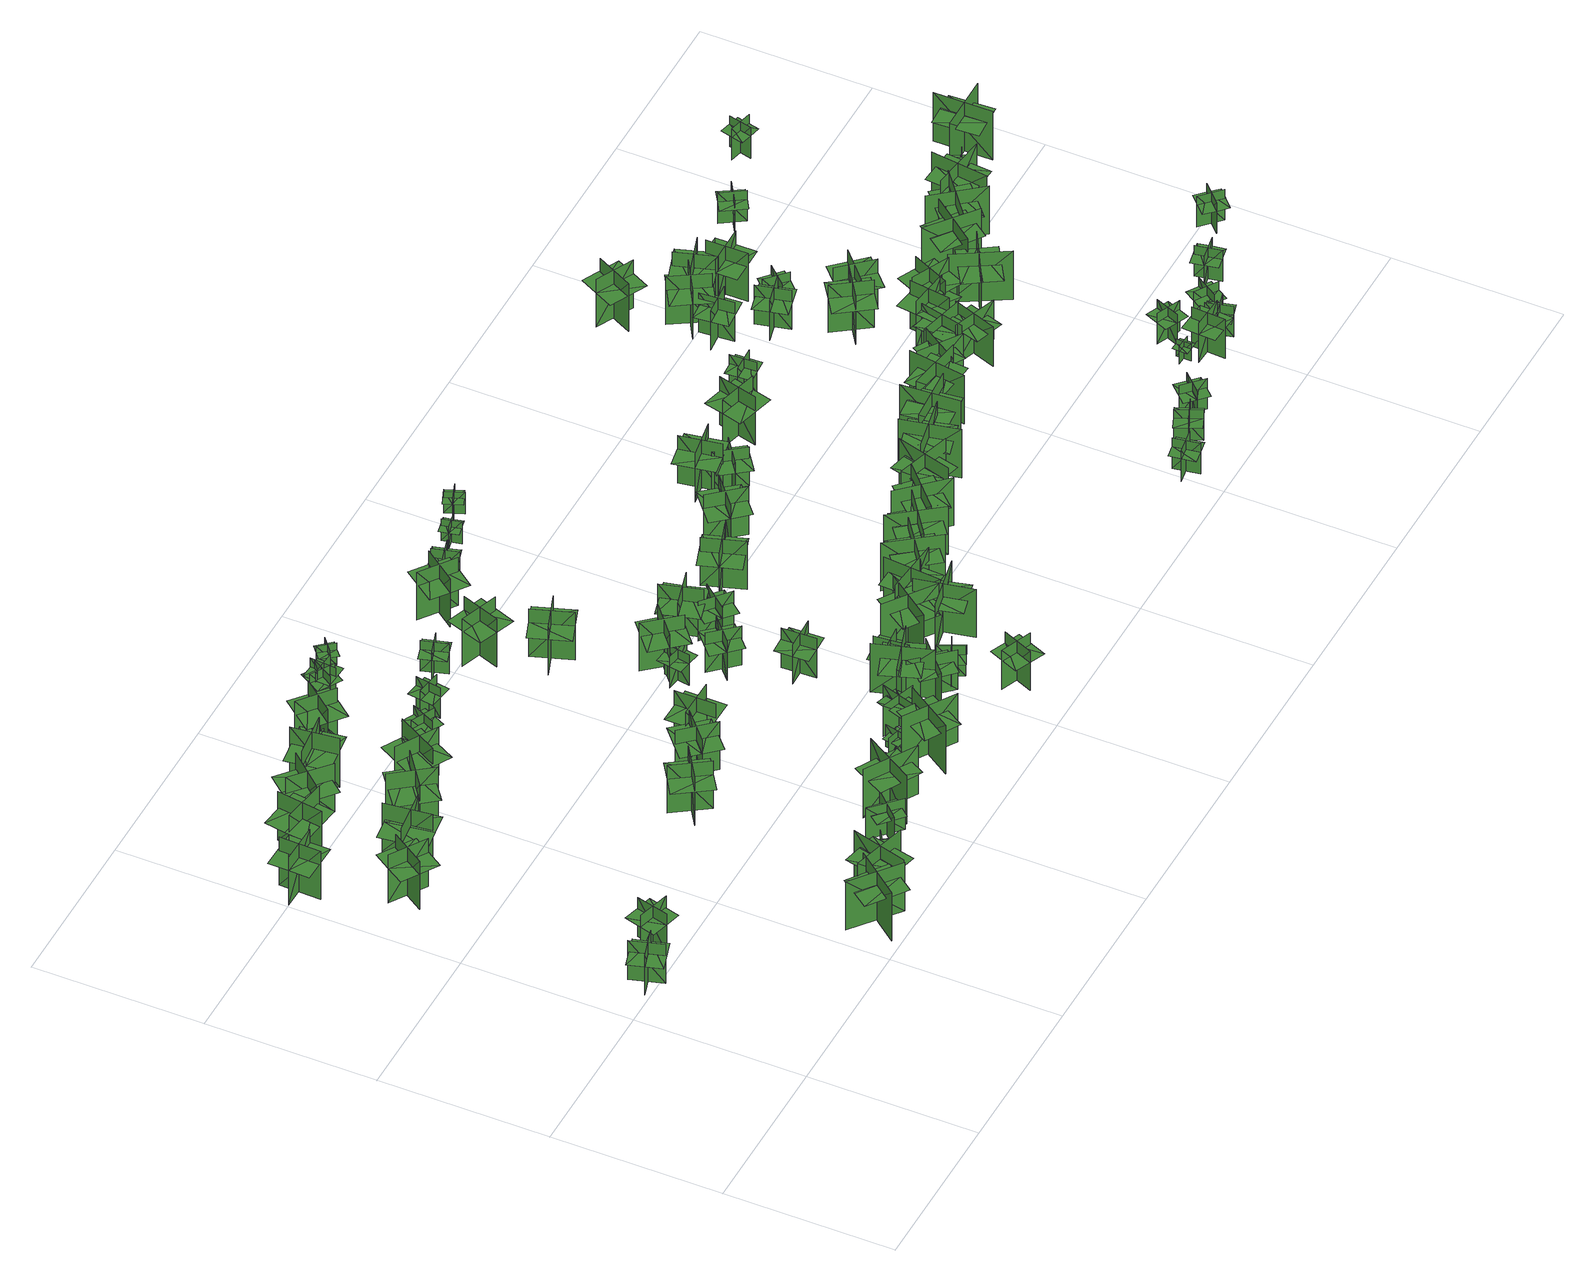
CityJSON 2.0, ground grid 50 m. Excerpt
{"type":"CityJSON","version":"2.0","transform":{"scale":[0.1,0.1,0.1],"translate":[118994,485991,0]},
"CityObjects":{
"tree1":{"type":"SolitaryVegetationObject","geometry":[{"type":"MultiSurface","lod":"1","boundaries":[[[0,1,2]],[[0,2,3]],[[4,5,6]],[[4,6,7]],[[8,9,10]],[[8,10,11]],[[8,11,12]],[[8,12,13]]]}]},
"tree2":{"type":"SolitaryVegetationObject","geometry":[{"type":"MultiSurface","lod":"1","boundaries":[[[14,15,16]],[[14,16,17]],[[18,19,20]],[[18,20,21]],[[22,23,24]],[[22,24,25]],[[22,25,26]],[[22,26,27]]]}]},
"tree3":{"type":"SolitaryVegetationObject","geometry":[{"type":"MultiSurface","lod":"1","boundaries":[[[28,29,30]],[[28,30,31]],[[32,33,34]],[[32,34,35]],[[36,37,38]],[[36,38,39]],[[36,39,40]],[[36,40,41]]]}]},
"tree4":{"type":"SolitaryVegetationObject","geometry":[{"type":"MultiSurface","lod":"1","boundaries":[[[42,43,44]],[[42,44,45]],[[46,47,48]],[[46,48,49]],[[50,51,52]],[[50,52,53]],[[50,53,54]],[[50,54,55]]]}]},
"tree5":{"type":"SolitaryVegetationObject","geometry":[{"type":"MultiSurface","lod":"1","boundaries":[[[56,57,58]],[[56,58,59]],[[60,61,62]],[[60,62,63]],[[64,65,66]],[[64,66,67]],[[64,67,68]],[[64,68,69]]]}]},
"tree6":{"type":"SolitaryVegetationObject","geometry":[{"type":"MultiSurface","lod":"1","boundaries":[[[70,71,72]],[[70,72,73]],[[74,75,76]],[[74,76,77]],[[78,79,80]],[[78,80,81]],[[78,81,82]],[[78,82,83]]]}]},
"tree7":{"type":"SolitaryVegetationObject","geometry":[{"type":"MultiSurface","lod":"1","boundaries":[[[84,85,86]],[[84,86,87]],[[88,89,90]],[[88,90,91]],[[92,93,94]],[[92,94,95]],[[92,95,96]],[[92,96,97]]]}]},
"tree8":{"type":"SolitaryVegetationObject","geometry":[{"type":"MultiSurface","lod":"1","boundaries":[[[98,99,100]],[[98,100,101]],[[102,103,104]],[[102,104,105]],[[106,107,108]],[[106,108,109]],[[106,109,110]],[[106,110,111]]]}]},
"tree9":{"type":"SolitaryVegetationObject","geometry":[{"type":"MultiSurface","lod":"1","boundaries":[[[112,113,114]],[[112,114,115]],[[116,117,118]],[[116,118,119]],[[120,121,122]],[[120,122,123]],[[120,123,124]],[[120,124,125]]]}]},
"tree10":{"type":"SolitaryVegetationObject","geometry":[{"type":"MultiSurface","lod":"1","boundaries":[[[126,127,128]],[[126,128,129]],[[130,131,132]],[[130,132,133]],[[134,135,136]],[[134,136,137]],[[134,137,138]],[[134,138,139]]]}]},
"tree11":{"type":"SolitaryVegetationObject","geometry":[{"type":"MultiSurface","lod":"1","boundaries":[[[140,141,142]],[[140,142,143]],[[144,145,146]],[[144,146,147]],[[148,149,150]],[[148,150,151]],[[148,151,152]],[[148,152,153]]]}]},
"tree12":{"type":"SolitaryVegetationObject","geometry":[{"type":"MultiSurface","lod":"1","boundaries":[[[154,155,156]],[[154,156,157]],[[158,159,160]],[[158,160,161]],[[162,163,164]],[[162,164,165]],[[162,165,166]],[[162,166,167]]]}]},
"tree13":{"type":"SolitaryVegetationObject","geometry":[{"type":"MultiSurface","lod":"1","boundaries":[[[168,169,170]],[[168,170,171]],[[172,173,174]],[[172,174,175]],[[176,177,178]],[[176,178,179]],[[176,179,180]],[[176,180,181]]]}]},
"tree14":{"type":"SolitaryVegetationObject","geometry":[{"type":"MultiSurface","lod":"1","boundaries":[[[182,183,184]],[[182,184,185]],[[186,187,188]],[[186,188,189]],[[190,191,192]],[[190,192,193]],[[190,193,194]],[[190,194,195]]]}]},
"tree15":{"type":"SolitaryVegetationObject","geometry":[{"type":"MultiSurface","lod":"1","boundaries":[[[196,197,198]],[[196,198,199]],[[200,201,202]],[[200,202,203]],[[204,205,206]],[[204,206,207]],[[204,207,208]],[[204,208,209]]]}]},
"tree16":{"type":"SolitaryVegetationObject","geometry":[{"type":"MultiSurface","lod":"1","boundaries":[[[210,211,212]],[[210,212,213]],[[214,215,216]],[[214,216,217]],[[218,219,220]],[[218,220,221]],[[218,221,222]],[[218,222,223]]]}]},
"tree17":{"type":"SolitaryVegetationObject","geometry":[{"type":"MultiSurface","lod":"1","boundaries":[[[224,225,226]],[[224,226,227]],[[228,229,230]],[[228,230,231]],[[232,233,234]],[[232,234,235]],[[232,235,236]],[[232,236,237]]]}]},
"tree18":{"type":"SolitaryVegetationObject","geometry":[{"type":"MultiSurface","lod":"1","boundaries":[[[238,239,240]],[[238,240,241]],[[242,243,244]],[[242,244,245]],[[246,247,248]],[[246,248,249]],[[246,249,250]],[[246,250,251]]]}]},
"tree19":{"type":"SolitaryVegetationObject","geometry":[{"type":"MultiSurface","lod":"1","boundaries":[[[252,253,254]],[[252,254,255]],[[256,257,258]],[[256,258,259]],[[260,261,262]],[[260,262,263]],[[260,263,264]],[[260,264,265]]]}]},
"tree20":{"type":"SolitaryVegetationObject","geometry":[{"type":"MultiSurface","lod":"1","boundaries":[[[266,267,268]],[[266,268,269]],[[270,271,272]],[[270,272,273]],[[274,275,276]],[[274,276,277]],[[274,277,278]],[[274,278,279]]]}]},
"tree21":{"type":"SolitaryVegetationObject","geometry":[{"type":"MultiSurface","lod":"1","boundaries":[[[280,281,282]],[[280,282,283]],[[284,285,286]],[[284,286,287]],[[288,289,290]],[[288,290,291]],[[288,291,292]],[[288,292,293]]]}]},
"tree22":{"type":"SolitaryVegetationObject","geometry":[{"type":"MultiSurface","lod":"1","boundaries":[[[294,295,296]],[[294,296,297]],[[298,299,300]],[[298,300,301]],[[302,303,304]],[[302,304,305]],[[302,305,306]],[[302,306,307]]]}]},
"tree23":{"type":"SolitaryVegetationObject","geometry":[{"type":"MultiSurface","lod":"1","boundaries":[[[308,309,310]],[[308,310,311]],[[312,313,314]],[[312,314,315]],[[316,317,318]],[[316,318,319]],[[316,319,320]],[[316,320,321]]]}]},
"tree24":{"type":"SolitaryVegetationObject","geometry":[{"type":"MultiSurface","lod":"1","boundaries":[[[322,323,324]],[[322,324,325]],[[326,327,328]],[[326,328,329]],[[330,331,332]],[[330,332,333]],[[330,333,334]],[[330,334,335]]]}]},
"tree25":{"type":"SolitaryVegetationObject","geometry":[{"type":"MultiSurface","lod":"1","boundaries":[[[336,337,338]],[[336,338,339]],[[340,341,342]],[[340,342,343]],[[344,345,346]],[[344,346,347]],[[344,347,348]],[[344,348,349]]]}]},
"tree26":{"type":"SolitaryVegetationObject","geometry":[{"type":"MultiSurface","lod":"1","boundaries":[[[350,351,352]],[[350,352,353]],[[354,355,356]],[[354,356,357]],[[358,359,360]],[[358,360,361]],[[358,361,362]],[[358,362,363]]]}]},
"tree27":{"type":"SolitaryVegetationObject","geometry":[{"type":"MultiSurface","lod":"1","boundaries":[[[364,365,366]],[[364,366,367]],[[368,369,370]],[[368,370,371]],[[372,373,374]],[[372,374,375]],[[372,375,376]],[[372,376,377]]]}]},
"tree28":{"type":"SolitaryVegetationObject","geometry":[{"type":"MultiSurface","lod":"1","boundaries":[[[378,379,380]],[[378,380,381]],[[382,383,384]],[[382,384,385]],[[386,387,388]],[[386,388,389]],[[386,389,390]],[[386,390,391]]]}]},
"tree29":{"type":"SolitaryVegetationObject","geometry":[{"type":"MultiSurface","lod":"1","boundaries":[[[392,393,394]],[[392,394,395]],[[396,397,398]],[[396,398,399]],[[400,401,402]],[[400,402,403]],[[400,403,404]],[[400,404,405]]]}]},
"tree30":{"type":"SolitaryVegetationObject","geometry":[{"type":"MultiSurface","lod":"1","boundaries":[[[406,407,408]],[[406,408,409]],[[410,411,412]],[[410,412,413]],[[414,415,416]],[[414,416,417]],[[414,417,418]],[[414,418,419]]]}]},
"tree31":{"type":"SolitaryVegetationObject","geometry":[{"type":"MultiSurface","lod":"1","boundaries":[[[420,421,422]],[[420,422,423]],[[424,425,426]],[[424,426,427]],[[428,429,430]],[[428,430,431]],[[428,431,432]],[[428,432,433]]]}]},
"tree32":{"type":"SolitaryVegetationObject","geometry":[{"type":"MultiSurface","lod":"1","boundaries":[[[434,435,436]],[[434,436,437]],[[438,439,440]],[[438,440,441]],[[442,443,444]],[[442,444,445]],[[442,445,446]],[[442,446,447]]]}]},
"tree33":{"type":"SolitaryVegetationObject","geometry":[{"type":"MultiSurface","lod":"1","boundaries":[[[448,449,450]],[[448,450,451]],[[452,453,454]],[[452,454,455]],[[456,457,458]],[[456,458,459]],[[456,459,460]],[[456,460,461]]]}]},
"tree34":{"type":"SolitaryVegetationObject","geometry":[{"type":"MultiSurface","lod":"1","boundaries":[[[462,463,464]],[[462,464,465]],[[466,467,468]],[[466,468,469]],[[470,471,472]],[[470,472,473]],[[470,473,474]],[[470,474,475]]]}]},
"tree35":{"type":"SolitaryVegetationObject","geometry":[{"type":"MultiSurface","lod":"1","boundaries":[[[476,477,478]],[[476,478,479]],[[480,481,482]],[[480,482,483]],[[484,485,486]],[[484,486,487]],[[484,487,488]],[[484,488,489]]]}]},
"tree36":{"type":"SolitaryVegetationObject","geometry":[{"type":"MultiSurface","lod":"1","boundaries":[[[490,491,492]],[[490,492,493]],[[494,495,496]],[[494,496,497]],[[498,499,500]],[[498,500,501]],[[498,501,502]],[[498,502,503]]]}]},
"tree37":{"type":"SolitaryVegetationObject","geometry":[{"type":"MultiSurface","lod":"1","boundaries":[[[504,505,506]],[[504,506,507]],[[508,509,510]],[[508,510,511]],[[512,513,514]],[[512,514,515]],[[512,515,516]],[[512,516,517]]]}]},
"tree38":{"type":"SolitaryVegetationObject","geometry":[{"type":"MultiSurface","lod":"1","boundaries":[[[518,519,520]],[[518,520,521]],[[522,523,524]],[[522,524,525]],[[526,527,528]],[[526,528,529]],[[526,529,530]],[[526,530,531]]]}]},
"tree39":{"type":"SolitaryVegetationObject","geometry":[{"type":"MultiSurface","lod":"1","boundaries":[[[532,533,534]],[[532,534,535]],[[536,537,538]],[[536,538,539]],[[540,541,542]],[[540,542,543]],[[540,543,544]],[[540,544,545]]]}]},
"tree40":{"type":"SolitaryVegetationObject","geometry":[{"type":"MultiSurface","lod":"1","boundaries":[[[546,547,548]],[[546,548,549]],[[550,551,552]],[[550,552,553]],[[554,555,556]],[[554,556,557]],[[554,557,558]],[[554,558,559]]]}]},
"tree41":{"type":"SolitaryVegetationObject","geometry":[{"type":"MultiSurface","lod":"1","boundaries":[[[560,561,562]],[[560,562,563]],[[564,565,566]],[[564,566,567]],[[568,569,570]],[[568,570,571]],[[568,571,572]],[[568,572,573]]]}]},
"tree42":{"type":"SolitaryVegetationObject","geometry":[{"type":"MultiSurface","lod":"1","boundaries":[[[574,575,576]],[[574,576,577]],[[578,579,580]],[[578,580,581]],[[582,583,584]],[[582,584,585]],[[582,585,586]],[[582,586,587]]]}]},
"tree43":{"type":"SolitaryVegetationObject","geometry":[{"type":"MultiSurface","lod":"1","boundaries":[[[588,589,590]],[[588,590,591]],[[592,593,594]],[[592,594,595]],[[596,597,598]],[[596,598,599]],[[596,599,600]],[[596,600,601]]]}]},
"tree44":{"type":"SolitaryVegetationObject","geometry":[{"type":"MultiSurface","lod":"1","boundaries":[[[602,603,604]],[[602,604,605]],[[606,607,608]],[[606,608,609]],[[610,611,612]],[[610,612,613]],[[610,613,614]],[[610,614,615]]]}]},
"tree45":{"type":"SolitaryVegetationObject","geometry":[{"type":"MultiSurface","lod":"1","boundaries":[[[616,617,618]],[[616,618,619]],[[620,621,622]],[[620,622,623]],[[624,625,626]],[[624,626,627]],[[624,627,628]],[[624,628,629]]]}]},
"tree46":{"type":"SolitaryVegetationObject","geometry":[{"type":"MultiSurface","lod":"1","boundaries":[[[630,631,632]],[[630,632,633]],[[634,635,636]],[[634,636,637]],[[638,639,640]],[[638,640,641]],[[638,641,642]],[[638,642,643]]]}]},
"tree47":{"type":"SolitaryVegetationObject","geometry":[{"type":"MultiSurface","lod":"1","boundaries":[[[644,645,646]],[[644,646,647]],[[648,649,650]],[[648,650,651]],[[652,653,654]],[[652,654,655]],[[652,655,656]],[[652,656,657]]]}]},
"tree48":{"type":"SolitaryVegetationObject","geometry":[{"type":"MultiSurface","lod":"1","boundaries":[[[658,659,660]],[[658,660,661]],[[662,663,664]],[[662,664,665]],[[666,667,668]],[[666,668,669]],[[666,669,670]],[[666,670,671]]]}]},
"tree49":{"type":"SolitaryVegetationObject","geometry":[{"type":"MultiSurface","lod":"1","boundaries":[[[672,673,674]],[[672,674,675]],[[676,677,678]],[[676,678,679]],[[680,681,682]],[[680,682,683]],[[680,683,684]],[[680,684,685]]]}]},
"tree50":{"type":"SolitaryVegetationObject","geometry":[{"type":"MultiSurface","lod":"1","boundaries":[[[686,687,688]],[[686,688,689]],[[690,691,692]],[[690,692,693]],[[694,695,696]],[[694,696,697]],[[694,697,698]],[[694,698,699]]]}]},
"tree51":{"type":"SolitaryVegetationObject","geometry":[{"type":"MultiSurface","lod":"1","boundaries":[[[700,701,702]],[[700,702,703]],[[704,705,706]],[[704,706,707]],[[708,709,710]],[[708,710,711]],[[708,711,712]],[[708,712,713]]]}]},
"tree52":{"type":"SolitaryVegetationObject","geometry":[{"type":"MultiSurface","lod":"1","boundaries":[[[714,715,716]],[[714,716,717]],[[718,719,720]],[[718,720,721]],[[722,723,724]],[[722,724,725]],[[722,725,726]],[[722,726,727]]]}]},
"tree53":{"type":"SolitaryVegetationObject","geometry":[{"type":"MultiSurface","lod":"1","boundaries":[[[728,729,730]],[[728,730,731]],[[732,733,734]],[[732,734,735]],[[736,737,738]],[[736,738,739]],[[736,739,740]],[[736,740,741]]]}]},
"tree54":{"type":"SolitaryVegetationObject","geometry":[{"type":"MultiSurface","lod":"1","boundaries":[[[742,743,744]],[[742,744,745]],[[746,747,748]],[[746,748,749]],[[750,751,752]],[[750,752,753]],[[750,753,754]],[[750,754,755]]]}]},
"tree55":{"type":"SolitaryVegetationObject","geometry":[{"type":"MultiSurface","lod":"1","boundaries":[[[756,757,758]],[[756,758,759]],[[760,761,762]],[[760,762,763]],[[764,765,766]],[[764,766,767]],[[764,767,768]],[[764,768,769]]]}]},
"tree56":{"type":"SolitaryVegetationObject","geometry":[{"type":"MultiSurface","lod":"1","boundaries":[[[770,771,772]],[[770,772,773]],[[774,775,776]],[[774,776,777]],[[778,779,780]],[[778,780,781]],[[778,781,782]],[[778,782,783]]]}]},
"tree57":{"type":"SolitaryVegetationObject","geometry":[{"type":"MultiSurface","lod":"1","boundaries":[[[784,785,786]],[[784,786,787]],[[788,789,790]],[[788,790,791]],[[792,793,794]],[[792,794,795]],[[792,795,796]],[[792,796,797]]]}]},
"tree58":{"type":"SolitaryVegetationObject","geometry":[{"type":"MultiSurface","lod":"1","boundaries":[[[798,799,800]],[[798,800,801]],[[802,803,804]],[[802,804,805]],[[806,807,808]],[[806,808,809]],[[806,809,810]],[[806,810,811]]]}]},
"tree59":{"type":"SolitaryVegetationObject","geometry":[{"type":"MultiSurface","lod":"1","boundaries":[[[812,813,814]],[[812,814,815]],[[816,817,818]],[[816,818,819]],[[820,821,822]],[[820,822,823]],[[820,823,824]],[[820,824,825]]]}]},
"tree60":{"type":"SolitaryVegetationObject","geometry":[{"type":"MultiSurface","lod":"1","boundaries":[[[826,827,828]],[[826,828,829]],[[830,831,832]],[[830,832,833]],[[834,835,836]],[[834,836,837]],[[834,837,838]],[[834,838,839]]]}]},
"tree61":{"type":"SolitaryVegetationObject","geometry":[{"type":"MultiSurface","lod":"1","boundaries":[[[840,841,842]],[[840,842,843]],[[844,845,846]],[[844,846,847]],[[848,849,850]],[[848,850,851]],[[848,851,852]],[[848,852,853]]]}]},
"tree62":{"type":"SolitaryVegetationObject","geometry":[{"type":"MultiSurface","lod":"1","boundaries":[[[854,855,856]],[[854,856,857]],[[858,859,860]],[[858,860,861]],[[862,863,864]],[[862,864,865]],[[862,865,866]],[[862,866,867]]]}]},
"tree63":{"type":"SolitaryVegetationObject","geometry":[{"type":"MultiSurface","lod":"1","boundaries":[[[868,869,870]],[[868,870,871]],[[872,873,874]],[[872,874,875]],[[876,877,878]],[[876,878,879]],[[876,879,880]],[[876,880,881]]]}]},
"tree64":{"type":"SolitaryVegetationObject","geometry":[{"type":"MultiSurface","lod":"1","boundaries":[[[882,883,884]],[[882,884,885]],[[886,887,888]],[[886,888,889]],[[890,891,892]],[[890,892,893]],[[890,893,894]],[[890,894,895]]]}]},
"tree65":{"type":"SolitaryVegetationObject","geometry":[{"type":"MultiSurface","lod":"1","boundaries":[[[896,897,898]],[[896,898,899]],[[900,901,902]],[[900,902,903]],[[904,905,906]],[[904,906,907]],[[904,907,908]],[[904,908,909]]]}]},
"tree66":{"type":"SolitaryVegetationObject","geometry":[{"type":"MultiSurface","lod":"1","boundaries":[[[910,911,912]],[[910,912,913]],[[914,915,916]],[[914,916,917]],[[918,919,920]],[[918,920,921]],[[918,921,922]],[[918,922,923]]]}]},
"tree67":{"type":"SolitaryVegetationObject","geometry":[{"type":"MultiSurface","lod":"1","boundaries":[[[924,925,926]],[[924,926,927]],[[928,929,930]],[[928,930,931]],[[932,933,934]],[[932,934,935]],[[932,935,936]],[[932,936,937]]]}]},
"tree68":{"type":"SolitaryVegetationObject","geometry":[{"type":"MultiSurface","lod":"1","boundaries":[[[938,939,940]],[[938,940,941]],[[942,943,944]],[[942,944,945]],[[946,947,948]],[[946,948,949]],[[946,949,950]],[[946,950,951]]]}]},
"tree69":{"type":"SolitaryVegetationObject","geometry":[{"type":"MultiSurface","lod":"1","boundaries":[[[952,953,954]],[[952,954,955]],[[956,957,958]],[[956,958,959]],[[960,961,962]],[[960,962,963]],[[960,963,964]],[[960,964,965]]]}]},
"tree70":{"type":"SolitaryVegetationObject","geometry":[{"type":"MultiSurface","lod":"1","boundaries":[[[966,967,968]],[[966,968,969]],[[970,971,972]],[[970,972,973]],[[974,975,976]],[[974,976,977]],[[974,977,978]],[[974,978,979]]]}]},
"tree71":{"type":"SolitaryVegetationObject","geometry":[{"type":"MultiSurface","lod":"1","boundaries":[[[980,981,982]],[[980,982,983]],[[984,985,986]],[[984,986,987]],[[988,989,990]],[[988,990,991]],[[988,991,992]],[[988,992,993]]]}]},
"tree72":{"type":"SolitaryVegetationObject","geometry":[{"type":"MultiSurface","lod":"1","boundaries":[[[994,995,996]],[[994,996,997]],[[998,999,1000]],[[998,1000,1001]],[[1002,1003,1004]],[[1002,1004,1005]],[[1002,1005,1006]],[[1002,1006,1007]]]}]},
"tree73":{"type":"SolitaryVegetationObject","geometry":[{"type":"MultiSurface","lod":"1","boundaries":[[[1008,1009,1010]],[[1008,1010,1011]],[[1012,1013,1014]],[[1012,1014,1015]],[[1016,1017,1018]],[[1016,1018,1019]],[[1016,1019,1020]],[[1016,1020,1021]]]}]},
"tree74":{"type":"SolitaryVegetationObject","geometry":[{"type":"MultiSurface","lod":"1","boundaries":[[[1022,1023,1024]],[[1022,1024,1025]],[[1026,1027,1028]],[[1026,1028,1029]],[[1030,1031,1032]],[[1030,1032,1033]],[[1030,1033,1034]],[[1030,1034,1035]]]}]},
"tree75":{"type":"SolitaryVegetationObject","geometry":[{"type":"MultiSurface","lod":"1","boundaries":[[[1036,1037,1038]],[[1036,1038,1039]],[[1040,1041,1042]],[[1040,1042,1043]],[[1044,1045,1046]],[[1044,1046,1047]],[[1044,1047,1048]],[[1044,1048,1049]]]}]},
"tree76":{"type":"SolitaryVegetationObject","geometry":[{"type":"MultiSurface","lod":"1","boundaries":[[[1050,1051,1052]],[[1050,1052,1053]],[[1054,1055,1056]],[[1054,1056,1057]],[[1058,1059,1060]],[[1058,1060,1061]],[[1058,1061,1062]],[[1058,1062,1063]]]}]},
"tree77":{"type":"SolitaryVegetationObject","geometry":[{"type":"MultiSurface","lod":"1","boundaries":[[[1064,1065,1066]],[[1064,1066,1067]],[[1068,1069,1070]],[[1068,1070,1071]],[[1072,1073,1074]],[[1072,1074,1075]],[[1072,1075,1076]],[[1072,1076,1077]]]}]},
"tree78":{"type":"SolitaryVegetationObject","geometry":[{"type":"MultiSurface","lod":"1","boundaries":[[[1078,1079,1080]],[[1078,1080,1081]],[[1082,1083,1084]],[[1082,1084,1085]],[[1086,1087,1088]],[[1086,1088,1089]],[[1086,1089,1090]],[[1086,1090,1091]]]}]},
"tree79":{"type":"SolitaryVegetationObject","geometry":[{"type":"MultiSurface","lod":"1","boundaries":[[[1092,1093,1094]],[[1092,1094,1095]],[[1096,1097,1098]],[[1096,1098,1099]],[[1100,1101,1102]],[[1100,1102,1103]],[[1100,1103,1104]],[[1100,1104,1105]]]}]},
"tree80":{"type":"SolitaryVegetationObject","geometry":[{"type":"MultiSurface","lod":"1","boundaries":[[[1106,1107,1108]],[[1106,1108,1109]],[[1110,1111,1112]],[[1110,1112,1113]],[[1114,1115,1116]],[[1114,1116,1117]],[[1114,1117,1118]],[[1114,1118,1119]]]}]},
"tree81":{"type":"SolitaryVegetationObject","geometry":[{"type":"MultiSurface","lod":"1","boundaries":[[[1120,1121,1122]],[[1120,1122,1123]],[[1124,1125,1126]],[[1124,1126,1127]],[[1128,1129,1130]],[[1128,1130,1131]],[[1128,1131,1132]],[[1128,1132,1133]]]}]},
"tree82":{"type":"SolitaryVegetationObject","geometry":[{"type":"MultiSurface","lod":"1","boundaries":[[[1134,1135,1136]],[[1134,1136,1137]],[[1138,1139,1140]],[[1138,1140,1141]],[[1142,1143,1144]],[[1142,1144,1145]],[[1142,1145,1146]],[[1142,1146,1147]]]}]},
"tree83":{"type":"SolitaryVegetationObject","geometry":[{"type":"MultiSurface","lod":"1","boundaries":[[[1148,1149,1150]],[[1148,1150,1151]],[[1152,1153,1154]],[[1152,1154,1155]],[[1156,1157,1158]],[[1156,1158,1159]],[[1156,1159,1160]],[[1156,1160,1161]]]}]},
"tree84":{"type":"SolitaryVegetationObject","geometry":[{"type":"MultiSurface","lod":"1","boundaries":[[[1162,1163,1164]],[[1162,1164,1165]],[[1166,1167,1168]],[[1166,1168,1169]],[[1170,1171,1172]],[[1170,1172,1173]],[[1170,1173,1174]],[[1170,1174,1175]]]}]},
"tree85":{"type":"SolitaryVegetationObject","geometry":[{"type":"MultiSurface","lod":"1","boundaries":[[[1176,1177,1178]],[[1176,1178,1179]],[[1180,1181,1182]],[[1180,1182,1183]],[[1184,1185,1186]],[[1184,1186,1187]],[[1184,1187,1188]],[[1184,1188,1189]]]}]},
"tree86":{"type":"SolitaryVegetationObject","geometry":[{"type":"MultiSurface","lod":"1","boundaries":[[[1190,1191,1192]],[[1190,1192,1193]],[[1194,1195,1196]],[[1194,1196,1197]],[[1198,1199,1200]],[[1198,1200,1201]],[[1198,1201,1202]],[[1198,1202,1203]]]}]},
"tree87":{"type":"SolitaryVegetationObject","geometry":[{"type":"MultiSurface","lod":"1","boundaries":[[[1204,1205,1206]],[[1204,1206,1207]],[[1208,1209,1210]],[[1208,1210,1211]],[[1212,1213,1214]],[[1212,1214,1215]],[[1212,1215,1216]],[[1212,1216,1217]]]}]},
"tree88":{"type":"SolitaryVegetationObject","geometry":[{"type":"MultiSurface","lod":"1","boundaries":[[[1218,1219,1220]],[[1218,1220,1221]],[[1222,1223,1224]],[[1222,1224,1225]],[[1226,1227,1228]],[[1226,1228,1229]],[[1226,1229,1230]],[[1226,1230,1231]]]}]},
"tree89":{"type":"SolitaryVegetationObject","geometry":[{"type":"MultiSurface","lod":"1","boundaries":[[[1232,1233,1234]],[[1232,1234,1235]],[[1236,1237,1238]],[[1236,1238,1239]],[[1240,1241,1242]],[[1240,1242,1243]],[[1240,1243,1244]],[[1240,1244,1245]]]}]},
"tree90":{"type":"SolitaryVegetationObject","geometry":[{"type":"MultiSurface","lod":"1","boundaries":[[[1246,1247,1248]],[[1246,1248,1249]],[[1250,1251,1252]],[[1250,1252,1253]],[[1254,1255,1256]],[[1254,1256,1257]],[[1254,1257,1258]],[[1254,1258,1259]]]}]},
"tree91":{"type":"SolitaryVegetationObject","geometry":[{"type":"MultiSurface","lod":"1","boundaries":[[[1260,1261,1262]],[[1260,1262,1263]],[[1264,1265,1266]],[[1264,1266,1267]],[[1268,1269,1270]],[[1268,1270,1271]],[[1268,1271,1272]],[[1268,1272,1273]]]}]},
"tree92":{"type":"SolitaryVegetationObject","geometry":[{"type":"MultiSurface","lod":"1","boundaries":[[[1274,1275,1276]],[[1274,1276,1277]],[[1278,1279,1280]],[[1278,1280,1281]],[[1282,1283,1284]],[[1282,1284,1285]],[[1282,1285,1286]],[[1282,1286,1287]]]}]},
"tree93":{"type":"SolitaryVegetationObject","geometry":[{"type":"MultiSurface","lod":"1","boundaries":[[[1288,1289,1290]],[[1288,1290,1291]],[[1292,1293,1294]],[[1292,1294,1295]],[[1296,1297,1298]],[[1296,1298,1299]],[[1296,1299,1300]],[[1296,1300,1301]]]}]},
"tree94":{"type":"SolitaryVegetationObject","geometry":[{"type":"MultiSurface","lod":"1","boundaries":[[[1302,1303,1304]],[[1302,1304,1305]],[[1306,1307,1308]],[[1306,1308,1309]],[[1310,1311,1312]],[[1310,1312,1313]],[[1310,1313,1314]],[[1310,1314,1315]]]}]},
"tree95":{"type":"SolitaryVegetationObject","geometry":[{"type":"MultiSurface","lod":"1","boundaries":[[[1316,1317,1318]],[[1316,1318,1319]],[[1320,1321,1322]],[[1320,1322,1323]],[[1324,1325,1326]],[[1324,1326,1327]],[[1324,1327,1328]],[[1324,1328,1329]]]}]},
"tree96":{"type":"SolitaryVegetationObject","geometry":[{"type":"MultiSurface","lod":"1","boundaries":[[[1330,1331,1332]],[[1330,1332,1333]],[[1334,1335,1336]],[[1334,1336,1337]],[[1338,1339,1340]],[[1338,1340,1341]],[[1338,1341,1342]],[[1338,1342,1343]]]}]},
"tree97":{"type":"SolitaryVegetationObject","geometry":[{"type":"MultiSurface","lod":"1","boundaries":[[[1344,1345,1346]],[[1344,1346,1347]],[[1348,1349,1350]],[[1348,1350,1351]],[[1352,1353,1354]],[[1352,1354,1355]],[[1352,1355,1356]],[[1352,1356,1357]]]}]},
"tree98":{"type":"SolitaryVegetationObject","geometry":[{"type":"MultiSurface","lod":"1","boundaries":[[[1358,1359,1360]],[[1358,1360,1361]],[[1362,1363,1364]],[[1362,1364,1365]],[[1366,1367,1368]],[[1366,1368,1369]],[[1366,1369,1370]],[[1366,1370,1371]]]}]},
"tree99":{"type":"SolitaryVegetationObject","geometry":[{"type":"MultiSurface","lod":"1","boundaries":[[[1372,1373,1374]],[[1372,1374,1375]],[[1376,1377,1378]],[[1376,1378,1379]],[[1380,1381,1382]],[[1380,1382,1383]],[[1380,1383,1384]],[[1380,1384,1385]]]}]},
"tree100":{"type":"SolitaryVegetationObject","geometry":[{"type":"MultiSurface","lod":"1","boundaries":[[[1386,1387,1388]],[[1386,1388,1389]],[[1390,1391,1392]],[[1390,1392,1393]],[[1394,1395,1396]],[[1394,1396,1397]],[[1394,1397,1398]],[[1394,1398,1399]]]}]}
},
"vertices":[
[157,482,9],[128,578,9],[128,578,148],[157,482,148],[189,541,9],[94,512,9],[94,512,148],[189,541,148],[189,541,109],[175,588,109],[79,560,109],[94,512,109],[108,464,109],[203,493,109],
[232,590,7],[329,564,7],[329,564,145],[232,590,145],[266,532,7],[291,628,7],[291,628,145],[266,532,145],[266,532,106],[314,520,106],[339,616,106],[291,628,106],[243,641,106],[217,545,106],
[67,1557,3],[64,1435,3],[64,1435,172],[67,1557,172],[8,1501,3],[129,1498,3],[129,1498,172],[8,1501,172],[8,1501,125],[6,1440,125],[128,1437,125],[129,1498,125],[131,1559,125],[9,1562,125],
[202,1285,8],[136,1183,8],[136,1183,178],[202,1285,178],[123,1268,8],[225,1202,8],[225,1202,178],[123,1268,178],[123,1268,130],[90,1217,130],[192,1151,130],[225,1202,130],[258,1253,130],[156,1319,130],
[683,44,7],[549,150,7],[549,150,178],[683,44,178],[669,158,7],[669,158,178],[563,24,178],[563,24,7],[672,53,132],[705,100,132],[597,178,132],[563,132,132],[530,86,132],[638,7,132],
[283,1546,7],[146,1566,7],[146,1566,179],[283,1546,179],[217,1634,7],[197,1497,7],[197,1497,179],[217,1634,179],[276,1557,123],[284,1620,123],[147,1638,123],[138,1575,123],[130,1511,123],[267,1493,123],
[294,1368,9],[311,1230,9],[311,1230,181],[294,1368,181],[226,1281,9],[364,1298,9],[364,1298,181],[226,1281,181],[285,1358,125],[222,1349,125],[242,1212,125],[305,1221,125],[368,1230,125],[349,1367,125],
[693,52,5],[738,217,5],[738,217,176],[693,52,176],[793,109,5],[793,109,176],[628,154,176],[628,154,5],[697,66,131],[753,53,131],[782,184,131],[727,196,131],[671,209,131],[642,79,131],
[379,1547,6],[275,1638,6],[275,1638,178],[379,1547,178],[372,1657,6],[281,1553,6],[281,1553,178],[372,1657,178],[379,1560,123],[420,1609,123],[315,1698,123],[273,1650,123],[232,1601,123],[338,1512,123],
[508,1393,7],[397,1310,7],[397,1310,180],[508,1393,180],[399,1409,7],[482,1298,7],[482,1298,180],[399,1409,180],[495,1395,124],[456,1446,124],[347,1361,124],[386,1311,124],[425,1260,124],[535,1345,124],
[353,1625,10],[385,1580,10],[385,1580,87],[353,1625,87],[346,1589,10],[392,1620,10],[392,1620,87],[346,1589,87],[346,1589,66],[362,1566,66],[408,1598,66],[392,1620,66],[376,1643,66],[331,1612,66],
[845,148,10],[801,212,10],[801,212,88],[845,148,88],[855,199,10],[855,199,88],[790,156,88],[790,156,10],[841,154,67],[862,169,67],[826,218,67],[805,202,67],[784,187,67],[821,138,67],
[406,1641,11],[385,1590,11],[385,1590,88],[406,1641,88],[372,1627,11],[423,1605,11],[423,1605,88],[372,1627,88],[372,1627,67],[361,1602,67],[412,1580,67],[423,1605,67],[434,1631,67],[383,1653,67],
[380,1643,10],[518,1659,10],[518,1659,182],[380,1643,182],[467,1575,10],[450,1712,10],[450,1712,182],[467,1575,182],[390,1634,126],[399,1571,126],[536,1589,126],[527,1653,126],[519,1716,126],[381,1697,126],
[608,1462,8],[540,1342,8],[540,1342,180],[608,1462,180],[502,1433,8],[622,1364,8],[622,1364,180],[502,1433,180],[595,1459,125],[539,1490,125],[473,1368,125],[529,1338,125],[585,1307,125],[651,1429,125],
[963,179,9],[884,254,9],[884,254,118],[963,179,118],[961,252,9],[961,252,118],[886,173,118],[886,173,9],[956,185,89],[980,212,89],[916,269,89],[892,242,89],[868,214,89],[932,158,89],
[741,681,6],[843,749,6],[843,749,175],[741,681,175],[821,665,6],[753,766,6],[753,766,175],[821,665,175],[821,665,127],[872,699,127],[804,800,127],[753,766,127],[703,733,127],[770,631,127],
[551,1671,12],[496,1670,12],[496,1670,89],[551,1671,89],[525,1697,12],[526,1641,12],[526,1641,89],[525,1697,89],[525,1697,67],[497,1696,67],[499,1641,67],[526,1641,67],[554,1642,67],[552,1697,67],
[561,1705,12],[546,1652,12],[546,1652,89],[561,1705,89],[529,1688,12],[582,1672,12],[582,1672,89],[529,1688,89],[529,1688,67],[521,1661,67],[574,1645,67],[582,1672,67],[590,1699,67],[537,1714,67],
[600,1682,12],[552,1711,12],[552,1711,89],[600,1682,89],[591,1718,12],[562,1670,12],[562,1670,89],[591,1718,89],[591,1718,67],[568,1732,67],[539,1685,67],[562,1670,67],[586,1656,67],[615,1703,67],
[957,297,7],[1103,208,7],[1103,208,178],[957,297,178],[985,185,7],[985,185,178],[1073,332,178],[1073,332,7],[969,289,132],[942,239,132],[1059,175,132],[1087,224,132],[1114,274,132],[997,339,132],
[642,1667,9],[548,1744,9],[548,1744,179],[642,1667,179],[634,1747,9],[557,1653,9],[557,1653,179],[634,1747,179],[634,1747,131],[587,1786,131],[510,1692,131],[557,1653,131],[604,1615,131],[681,1709,131],
[690,1415,15],[724,1485,15],[724,1485,123],[690,1415,123],[739,1432,15],[669,1466,15],[669,1466,123],[739,1432,123],[739,1432,93],[756,1467,93],[686,1501,93],[669,1466,93],[652,1431,93],[722,1397,93],
[883,806,5],[965,717,5],[965,717,174],[883,806,174],[879,725,5],[969,807,5],[969,807,174],[879,725,174],[879,725,127],[920,680,127],[1010,763,127],[969,807,127],[928,852,127],[838,770,127],
[1166,303,9],[1091,282,9],[1091,282,87],[1166,303,87],[1120,328,9],[1120,328,87],[1141,254,87],[1141,254,9],[1159,301,67],[1151,326,67],[1093,307,67],[1102,282,67],[1110,258,67],[1167,277,67],
[1020,754,5],[1020,875,5],[1020,875,175],[1020,754,175],[1077,810,5],[956,811,5],[956,811,175],[1077,810,175],[1077,810,127],[1078,871,127],[956,872,127],[956,811,127],[956,750,127],[1077,749,127],
[812,1451,18],[824,1527,18],[824,1527,126],[812,1451,126],[854,1481,18],[778,1492,18],[778,1492,126],[854,1481,126],[854,1481,96],[860,1519,96],[783,1531,96],[778,1492,96],[772,1454,96],[848,1443,96],
[729,1729,16],[769,1796,16],[769,1796,124],[729,1729,124],[779,1741,16],[713,1781,16],[713,1781,124],[779,1741,124],[779,1741,93],[799,1775,93],[733,1815,93],[713,1781,93],[693,1748,93],[759,1708,93],
[764,1730,17],[769,1807,17],[769,1807,125],[764,1730,125],[802,1764,17],[725,1769,17],[725,1769,125],[802,1764,125],[802,1764,95],[805,1802,95],[728,1807,95],[725,1769,95],[723,1730,95],[800,1725,95],
[1184,333,8],[1260,315,8],[1260,315,86],[1184,333,86],[1212,289,8],[1212,289,86],[1230,364,86],[1230,364,8],[1191,331,65],[1186,306,65],[1246,295,65],[1251,320,65],[1255,345,65],[1196,357,65],
[1301,322,3],[1207,179,3],[1207,179,174],[1301,322,174],[1189,298,3],[1189,298,174],[1332,205,174],[1332,205,3],[1293,310,129],[1244,339,129],[1175,224,129],[1224,195,129],[1273,166,129],[1342,281,129],
[840,1785,22],[882,1820,22],[882,1820,99],[840,1785,99],[876,1781,22],[841,1824,22],[841,1824,99],[876,1781,99],[876,1781,77],[898,1799,77],[862,1841,77],[841,1824,77],[820,1806,77],[855,1763,77],
[1299,318,9],[1334,421,9],[1334,421,117],[1299,318,117],[1364,351,9],[1364,351,117],[1261,386,117],[1261,386,9],[1302,327,89],[1337,317,89],[1361,398,89],[1326,409,89],[1292,419,89],[1267,338,89],
[997,1553,20],[923,1530,20],[923,1530,127],[997,1553,127],[952,1577,20],[974,1503,20],[974,1503,127],[952,1577,127],[952,1577,97],[915,1566,97],[937,1492,97],[974,1503,97],[1011,1514,97],[989,1589,97],
[1188,969,8],[1264,956,8],[1264,956,116],[1188,969,116],[1217,927,8],[1230,1003,8],[1230,1003,116],[1217,927,116],[1217,927,86],[1255,920,86],[1268,997,86],[1230,1003,86],[1192,1009,86],[1179,933,86],
[1135,1448,13],[1021,1489,13],[1021,1489,182],[1135,1448,182],[1101,1521,13],[1060,1407,13],[1060,1407,182],[1101,1521,182],[1101,1521,135],[1044,1542,135],[1003,1428,135],[1060,1407,135],[1117,1386,135],[1159,1501,135],
[1206,1315,11],[1091,1274,11],[1091,1274,180],[1206,1315,180],[1133,1350,11],[1174,1235,11],[1174,1235,180],[1133,1350,180],[1133,1350,133],[1075,1330,133],[1116,1215,133],[1174,1235,133],[1231,1256,133],[1190,1370,133],
[1505,439,6],[1342,387,6],[1342,387,177],[1505,439,177],[1403,492,6],[1403,492,177],[1454,329,177],[1454,329,6],[1491,435,131],[1471,488,131],[1346,443,131],[1365,389,131],[1385,336,131],[1510,381,131],
[1294,977,5],[1215,1070,5],[1215,1070,174],[1294,977,174],[1301,1058,5],[1209,979,5],[1209,979,174],[1301,1058,174],[1301,1058,127],[1261,1104,127],[1169,1025,127],[1209,979,127],[1248,933,127],[1341,1012,127],
[1511,292,5],[1416,394,5],[1416,394,145],[1511,292,145],[1514,386,5],[1514,386,145],[1412,291,145],[1412,291,5],[1503,301,108],[1536,334,108],[1458,411,108],[1425,378,108],[1393,345,108],[1471,268,108],
[1282,912,7],[1349,838,7],[1349,838,146],[1282,912,146],[1279,846,7],[1352,913,7],[1352,913,146],[1279,846,146],[1279,846,107],[1313,809,107],[1386,876,107],[1352,913,107],[1319,950,107],[1245,882,107],
[1342,688,6],[1442,691,6],[1442,691,145],[1342,688,145],[1391,642,6],[1387,742,6],[1387,742,145],[1391,642,145],[1391,642,106],[1440,644,106],[1437,744,106],[1387,742,106],[1337,740,106],[1341,640,106],
[1517,472,5],[1418,462,5],[1418,462,143],[1517,472,143],[1466,514,5],[1476,415,5],[1476,415,143],[1466,514,143],[1466,514,104],[1416,509,104],[1426,410,104],[1476,415,104],[1525,420,104],[1516,519,104],
[1564,294,8],[1531,364,8],[1531,364,115],[1564,294,115],[1581,343,8],[1511,310,8],[1511,310,115],[1581,343,115],[1581,343,85],[1565,378,85],[1495,345,85],[1511,310,85],[1528,275,85],[1598,308,85],
[1653,150,6],[1561,189,6],[1561,189,144],[1653,150,144],[1628,211,6],[1589,120,6],[1589,120,144],[1628,211,144],[1628,211,105],[1582,231,105],[1543,139,105],[1589,120,105],[1635,100,105],[1674,192,105],
[1226,1599,16],[1128,1672,16],[1128,1672,185],[1226,1599,185],[1215,1679,16],[1142,1582,16],[1142,1582,185],[1215,1679,185],[1215,1679,137],[1166,1716,137],[1093,1618,137],[1142,1582,137],[1190,1545,137],[1264,1642,137],
[1401,973,8],[1369,1091,8],[1369,1091,177],[1401,973,177],[1441,1043,8],[1324,1012,8],[1324,1012,177],[1441,1043,177],[1441,1043,130],[1426,1102,130],[1308,1070,130],[1324,1012,130],[1340,953,130],[1457,984,130],
[1386,982,5],[1463,917,5],[1463,917,144],[1386,982,144],[1392,915,5],[1456,991,5],[1456,991,144],[1392,915,144],[1392,915,105],[1430,883,105],[1494,959,105],[1456,991,105],[1418,1024,105],[1354,948,105],
[1665,552,5],[1563,415,5],[1563,415,176],[1665,552,176],[1551,534,5],[1551,534,176],[1689,433,176],[1689,433,5],[1656,540,131],[1609,572,131],[1534,461,131],[1581,429,131],[1628,397,131],[1703,508,131],
[1285,1707,17],[1306,1633,17],[1306,1633,125],[1285,1707,125],[1259,1662,17],[1334,1683,17],[1334,1683,125],[1259,1662,125],[1259,1662,95],[1270,1625,95],[1345,1646,95],[1334,1683,95],[1323,1721,95],[1249,1699,95],
[1678,503,4],[1713,336,4],[1713,336,175],[1678,503,175],[1615,407,4],[1615,407,175],[1783,441,175],[1783,441,4],[1681,488,130],[1625,475,130],[1658,345,130],[1713,359,130],[1768,373,130],[1736,502,130],
[1719,606,6],[1704,435,6],[1704,435,177],[1719,606,177],[1632,531,6],[1632,531,177],[1802,516,177],[1802,516,6],[1718,591,131],[1661,593,131],[1655,460,131],[1712,457,131],[1768,455,131],[1775,588,131],
[1581,1070,4],[1620,954,4],[1620,954,174],[1581,1070,174],[1545,998,4],[1660,1036,4],[1660,1036,174],[1545,998,174],[1545,998,126],[1564,940,126],[1679,978,126],[1660,1036,126],[1641,1094,126],[1526,1055,126],
[1435,1749,12],[1447,1695,12],[1447,1695,89],[1435,1749,89],[1415,1718,12],[1469,1730,12],[1469,1730,89],[1415,1718,89],[1415,1718,67],[1421,1691,67],[1475,1703,67],[1469,1730,67],[1463,1757,67],[1409,1745,67],
[1866,500,6],[1764,637,6],[1764,637,177],[1866,500,177],[1883,614,6],[1883,614,177],[1745,512,177],[1745,512,6],[1857,512,132],[1902,548,132],[1818,652,132],[1774,616,132],[1729,580,132],[1813,476,132],
[1537,1792,8],[1558,1740,8],[1558,1740,85],[1537,1792,85],[1522,1758,8],[1574,1778,8],[1574,1778,85],[1522,1758,85],[1522,1758,64],[1533,1732,64],[1584,1753,64],[1574,1778,64],[1564,1804,64],[1512,1784,64],
[1966,539,7],[1864,676,7],[1864,676,178],[1966,539,178],[1982,653,7],[1982,653,178],[1845,551,178],[1845,551,7],[1957,551,132],[2002,587,132],[1917,691,132],[1873,655,132],[1829,619,132],[1913,516,132],
[1734,1134,4],[1813,1042,4],[1813,1042,173],[1734,1134,173],[1727,1053,4],[1820,1132,4],[1820,1132,173],[1727,1053,173],[1727,1053,126],[1767,1007,126],[1859,1086,126],[1820,1132,126],[1780,1179,126],[1688,1099,126],
[2070,697,7],[1947,579,7],[1947,579,178],[2070,697,178],[1955,699,7],[1955,699,178],[2073,575,178],[2073,575,7],[2059,687,133],[2018,726,133],[1926,630,133],[1967,590,133],[2008,551,133],[2100,647,133],
[1863,1222,6],[1983,1242,6],[1983,1242,175],[1863,1222,175],[1929,1174,6],[1908,1294,6],[1908,1294,175],[1929,1174,175],[1929,1174,128],[1989,1184,128],[1968,1304,128],[1908,1294,128],[1848,1284,128],[1869,1164,128],
[1980,1121,5],[1921,1201,5],[1921,1201,143],[1980,1121,143],[1990,1187,5],[1910,1128,5],[1910,1128,143],[1990,1187,143],[1990,1187,105],[1960,1227,105],[1880,1168,105],[1910,1128,105],[1940,1088,105],[2020,1147,105],
[2099,604,6],[2147,768,6],[2147,768,177],[2099,604,177],[2199,659,6],[2199,659,177],[2035,708,177],[2035,708,6],[2103,618,131],[2158,604,131],[2191,734,131],[2136,748,131],[2080,761,131],[2048,632,131],
[2213,803,6],[2248,636,6],[2248,636,177],[2213,803,177],[2150,707,6],[2150,707,177],[2318,741,177],[2318,741,6],[2215,788,132],[2160,774,132],[2193,645,132],[2248,659,132],[2303,673,132],[2271,802,132],
[2131,1178,3],[2162,1295,3],[2162,1295,173],[2131,1178,173],[2201,1218,3],[2084,1249,3],[2084,1249,173],[2201,1218,173],[2201,1218,125],[2217,1277,125],[2099,1308,125],[2084,1249,125],[2068,1190,125],[2186,1159,125],
[2562,128,6],[2485,116,6],[2485,116,114],[2562,128,114],[2520,159,6],[2533,82,6],[2533,82,114],[2520,159,114],[2520,159,84],[2482,152,84],[2494,76,84],[2533,82,84],[2571,89,84],[2558,165,84],
[2348,687,5],[2336,858,5],[2336,858,176],[2348,687,176],[2423,774,5],[2423,774,176],[2252,762,176],[2252,762,5],[2347,702,131],[2404,708,131],[2389,841,131],[2333,835,131],[2276,829,131],[2291,696,131],
[2604,151,7],[2675,182,7],[2675,182,114],[2604,151,114],[2652,132,7],[2621,203,7],[2621,203,114],[2652,132,114],[2652,132,84],[2687,147,84],[2657,219,84],[2621,203,84],[2585,188,84],[2616,117,84],
[2533,799,5],[2364,824,5],[2364,824,176],[2533,799,176],[2464,891,5],[2464,891,176],[2439,722,176],[2439,722,5],[2518,801,131],[2524,858,131],[2391,872,131],[2385,816,131],[2379,759,131],[2512,745,131],
[2311,1260,6],[2307,1338,6],[2307,1338,113],[2311,1260,113],[2346,1298,6],[2269,1294,6],[2269,1294,113],[2346,1298,113],[2346,1298,83],[2344,1337,83],[2266,1333,83],[2269,1294,83],[2271,1255,83],[2348,1260,83],
[2710,230,6],[2765,176,6],[2765,176,114],[2710,230,114],[2710,178,6],[2764,234,6],[2764,234,114],[2710,178,114],[2710,178,84],[2738,151,84],[2792,207,84],[2764,234,84],[2736,261,84],[2682,205,84],
[2590,906,6],[2513,789,6],[2513,789,146],[2590,906,146],[2498,887,6],[2498,887,146],[2614,809,146],[2614,809,6],[2583,896,109],[2543,920,109],[2487,826,109],[2526,802,109],[2566,778,109],[2623,872,109],
[2463,1397,7],[2454,1497,7],[2454,1497,145],[2463,1397,145],[2506,1448,7],[2407,1439,7],[2407,1439,145],[2506,1448,145],[2506,1448,106],[2502,1497,106],[2402,1489,106],[2407,1439,106],[2411,1390,106],[2510,1398,106],
[2638,825,7],[2671,961,7],[2671,961,147],[2638,825,147],[2718,874,7],[2718,874,147],[2582,907,147],[2582,907,7],[2641,837,110],[2687,828,110],[2708,935,110],[2663,944,110],[2617,953,110],[2596,846,110],
[2432,1771,7],[2377,1662,7],[2377,1662,176],[2432,1771,176],[2355,1746,7],[2464,1691,7],[2464,1691,176],[2355,1746,176],[2355,1746,129],[2327,1692,129],[2436,1637,129],[2464,1691,129],[2491,1746,129],[2382,1800,129],
[2509,1485,5],[2446,1589,5],[2446,1589,174],[2509,1485,174],[2529,1564,5],[2425,1501,5],[2425,1501,174],[2529,1564,174],[2529,1564,127],[2497,1616,127],[2393,1553,127],[2425,1501,127],[2456,1449,127],[2560,1512,127],
[2719,882,4],[2672,750,4],[2672,750,144],[2719,882,144],[2634,841,4],[2634,841,144],[2766,794,144],[2766,794,4],[2715,870,107],[2670,884,107],[2638,780,107],[2682,766,107],[2727,752,107],[2759,856,107],
[2569,1284,6],[2546,1381,6],[2546,1381,145],[2569,1284,145],[2604,1341,6],[2507,1317,6],[2507,1317,145],[2604,1341,145],[2604,1341,106],[2593,1389,106],[2496,1366,106],[2507,1317,106],[2519,1269,106],[2616,1292,106],
[2589,1108,7],[2689,1177,7],[2689,1177,176],[2589,1108,176],[2669,1093,7],[2599,1193,7],[2599,1193,176],[2669,1093,176],[2669,1093,129],[2719,1128,129],[2649,1228,129],[2599,1193,129],[2549,1158,129],[2619,1058,129],
[2712,1010,2],[2696,889,2],[2696,889,171],[2712,1010,171],[2647,961,2],[2768,945,2],[2768,945,171],[2647,961,171],[2647,961,124],[2639,900,124],[2760,884,124],[2768,945,124],[2776,1005,124],[2655,1021,124],
[2934,316,6],[2890,317,6],[2890,317,67],[2934,316,67],[2914,338,6],[2913,294,6],[2913,294,67],[2914,338,67],[2914,338,50],[2892,338,50],[2891,294,50],[2913,294,50],[2935,293,50],[2936,337,50],
[2537,1614,6],[2574,1498,6],[2574,1498,176],[2537,1614,176],[2499,1542,6],[2615,1579,6],[2615,1579,176],[2499,1542,176],[2499,1542,128],[2518,1484,128],[2634,1521,128],[2615,1579,128],[2597,1637,128],[2481,1600,128],
[2610,1331,7],[2662,1388,7],[2662,1388,114],[2610,1331,114],[2661,1333,7],[2604,1386,7],[2604,1386,114],[2661,1333,114],[2661,1333,84],[2688,1362,84],[2631,1414,84],[2604,1386,84],[2578,1357,84],[2635,1305,84],
[2965,317,8],[2959,218,8],[2959,218,146],[2965,317,146],[2915,273,8],[3015,268,8],[3015,268,146],[2915,273,146],[2915,273,107],[2913,224,107],[3012,218,107],[3015,268,107],[3017,318,107],[2918,323,107],
[2745,1206,5],[2656,1124,5],[2656,1124,174],[2745,1206,174],[2665,1210,5],[2747,1120,5],[2747,1120,174],[2665,1210,174],[2665,1210,127],[2620,1169,127],[2702,1079,127],[2747,1120,127],[2792,1162,127],[2709,1251,127],
[2618,1556,5],[2619,1434,5],[2619,1434,174],[2618,1556,174],[2561,1499,5],[2683,1500,5],[2683,1500,174],[2561,1499,174],[2561,1499,127],[2561,1438,127],[2683,1439,127],[2683,1500,127],[2682,1560,127],[2560,1559,127],
[2799,1036,5],[2748,926,5],[2748,926,174],[2799,1036,174],[2723,1009,5],[2833,957,5],[2833,957,174],[2723,1009,174],[2723,1009,127],[2697,954,127],[2807,902,127],[2833,957,127],[2859,1012,127],[2749,1064,127],
[2936,403,4],[3007,373,4],[3007,373,112],[2936,403,112],[2955,355,4],[2985,427,4],[2985,427,112],[2955,355,112],[2955,355,82],[2991,340,82],[3020,412,82],[2985,427,82],[2949,441,82],[2919,370,82],
[2997,259,10],[3072,279,10],[3072,279,118],[2997,259,118],[3042,233,10],[3022,308,10],[3022,308,118],[3042,233,118],[3042,233,88],[3079,243,88],[3059,318,88],[3022,308,88],[2984,298,88],[3005,223,88],
[2955,935,3],[2807,850,3],[2807,850,173],[2955,935,173],[2844,965,3],[2844,965,173],[2929,816,173],[2929,816,3],[2942,928,128],[2912,976,128],[2799,905,128],[2829,857,128],[2859,809,128],[2972,880,128],
[2882,1010,8],[2853,938,8],[2853,938,86],[2882,1010,86],[2834,989,8],[2834,989,86],[2906,960,86],[2906,960,8],[2879,1004,65],[2855,1012,65],[2835,955,65],[2859,947,65],[2883,938,65],[2904,995,65],
[3066,301,6],[3107,366,6],[3107,366,113],[3066,301,113],[3116,312,6],[3051,353,6],[3051,353,113],[3116,312,113],[3116,312,83],[3137,344,83],[3072,386,83],[3051,353,83],[3030,321,83],[3095,279,83],
[3037,962,5],[2903,1069,5],[2903,1069,176],[3037,962,176],[3023,1077,5],[3023,1077,176],[2917,943,176],[2917,943,5],[3026,972,131],[3059,1018,131],[2951,1097,131],[2918,1050,131],[2884,1004,131],[2992,926,131],
[3213,430,5],[3227,354,5],[3227,354,113],[3213,430,113],[3184,387,5],[3260,401,5],[3260,401,113],[3184,387,113],[3184,387,83],[3191,349,83],[3267,363,83],[3260,401,83],[3253,440,83],[3177,426,83],
[2840,1579,10],[2905,1621,10],[2905,1621,118],[2840,1579,118],[2891,1568,10],[2849,1633,10],[2849,1633,118],[2891,1568,118],[2891,1568,88],[2923,1589,88],[2881,1654,88],[2849,1633,88],[2816,1612,88],[2858,1547,88],
[3131,1103,5],[2999,995,5],[2999,995,176],[3131,1103,176],[3017,1114,5],[3017,1114,176],[3125,981,176],[3125,981,5],[3120,1093,130],[3082,1136,130],[2982,1047,130],[3020,1005,130],[3057,962,130],[3157,1051,130],
[3179,1173,4],[3157,1004,4],[3157,1004,175],[3179,1173,175],[3088,1103,4],[3088,1103,175],[3258,1081,175],[3258,1081,4],[3177,1159,130],[3120,1163,130],[3109,1030,130],[3165,1025,130],[3222,1021,130],[3233,1154,130],
[3441,452,5],[3386,507,5],[3386,507,113],[3441,452,113],[3441,504,5],[3386,449,5],[3386,449,113],[3441,504,113],[3441,504,83],[3414,531,83],[3359,477,83],[3386,449,83],[3413,422,83],[3469,476,83],
[3248,1120,8],[3318,1154,8],[3318,1154,85],[3248,1120,85],[3298,1103,8],[3298,1103,85],[3264,1173,85],[3264,1173,8],[3254,1123,65],[3267,1100,65],[3320,1129,65],[3308,1152,65],[3296,1174,65],[3242,1146,65],
[3156,1690,10],[3086,1707,10],[3086,1707,119],[3156,1690,119],[3129,1734,10],[3112,1665,10],[3112,1665,119],[3129,1734,119],[3129,1734,90],[3095,1742,90],[3078,1673,90],[3112,1665,90],[3145,1657,90],[3162,1726,90],
[3388,1098,4],[3386,1269,4],[3386,1269,175],[3388,1098,175],[3468,1180,4],[3468,1180,175],[3297,1178,175],[3297,1178,4],[3388,1113,130],[3445,1116,130],[3438,1249,130],[3381,1246,130],[3324,1243,130],[3331,1109,130]
]}
